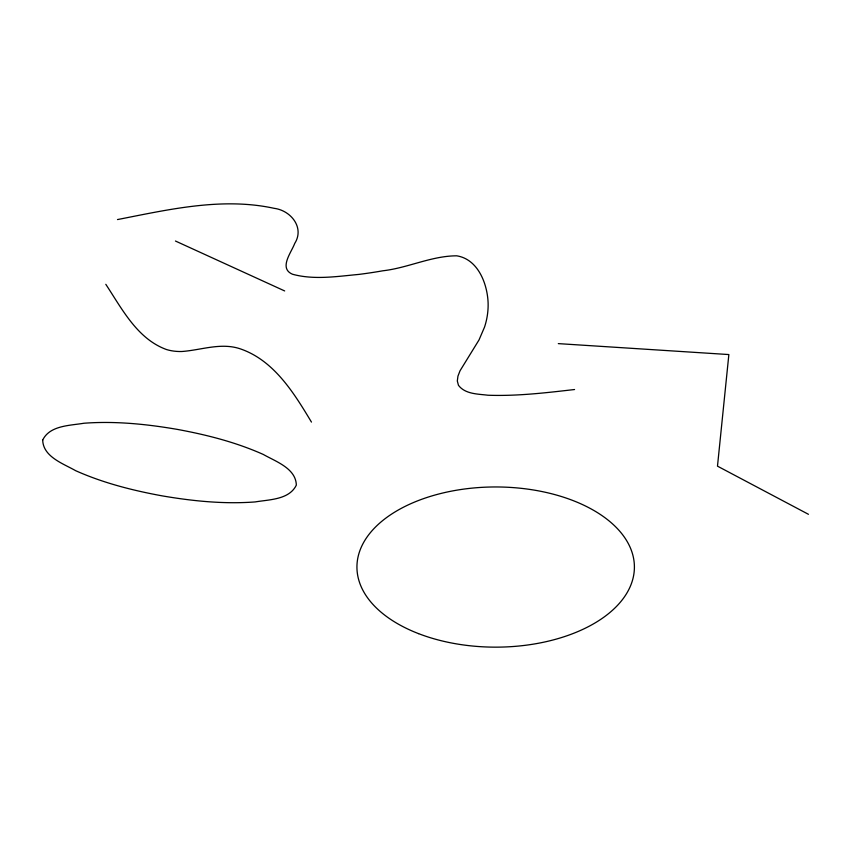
<?xml version="1.0" encoding="UTF-8"?>
<svg xmlns="http://www.w3.org/2000/svg" width="851" height="851" viewBox="0 0 851 851"><rect width="100%" height="100%" fill="white"/><g stroke="black" fill="none" stroke-linecap="round" stroke-linejoin="round"><path stroke-width="1.28" d="M117.491 219.569C168.615 209.58 222.175 196.996 274.128 208.325C290.797 210.388 304.796 227.6 294.701 243.482C291.34 252.545 278.511 268.299 292.51 274.245C314.062 280.128 336.836 276.437 358.696 274.426A296.286 171.062 0 0 0 382.854 270.788C407.884 267.959 431.425 255.864 456.721 255.821C477.985 259.151 487.336 283.638 488.102 302.722A207.027 119.523 0 0 1 484.538 327.092L479.028 339.921L460.019 370.802L457.955 376.131L457.317 380.993L458.455 385.29C465.178 394.268 477.879 393.939 487.942 395.226C516.929 396.279 545.821 392.811 574.563 389.524M558.309 343.623L728.86 354.559L717.489 466.157L808.45 514.302M175.444 241.024L284.67 290.946M105.811 284.319C121.97 308.807 137.256 338.964 166.583 349.57A29.498 17.031 0 0 0 181.816 351.506C201.038 350.144 220.409 342.464 239.62 348.623C273.745 359.909 293.935 392.917 311.455 422.085M42.699 440.052C43.103 456.838 63.346 463.667 75.675 470.699C103.141 482.964 132.49 490.421 161.998 495.835C192.698 501.101 223.994 504.271 255.14 501.93C269.097 499.548 289.244 499.835 296.329 485.123C295.925 468.337 275.681 461.508 263.353 454.477C235.897 442.212 206.538 434.755 177.029 429.34C146.329 424.075 115.034 420.905 83.887 423.245C69.942 425.628 49.783 425.34 42.699 440.052M418.554 633.633A138.724 80.09 0 0 0 634.101 572.329A138.724 80.09 0 0 0 434.361 495.208A138.724 80.09 0 0 0 418.554 633.633"/></g></svg>
